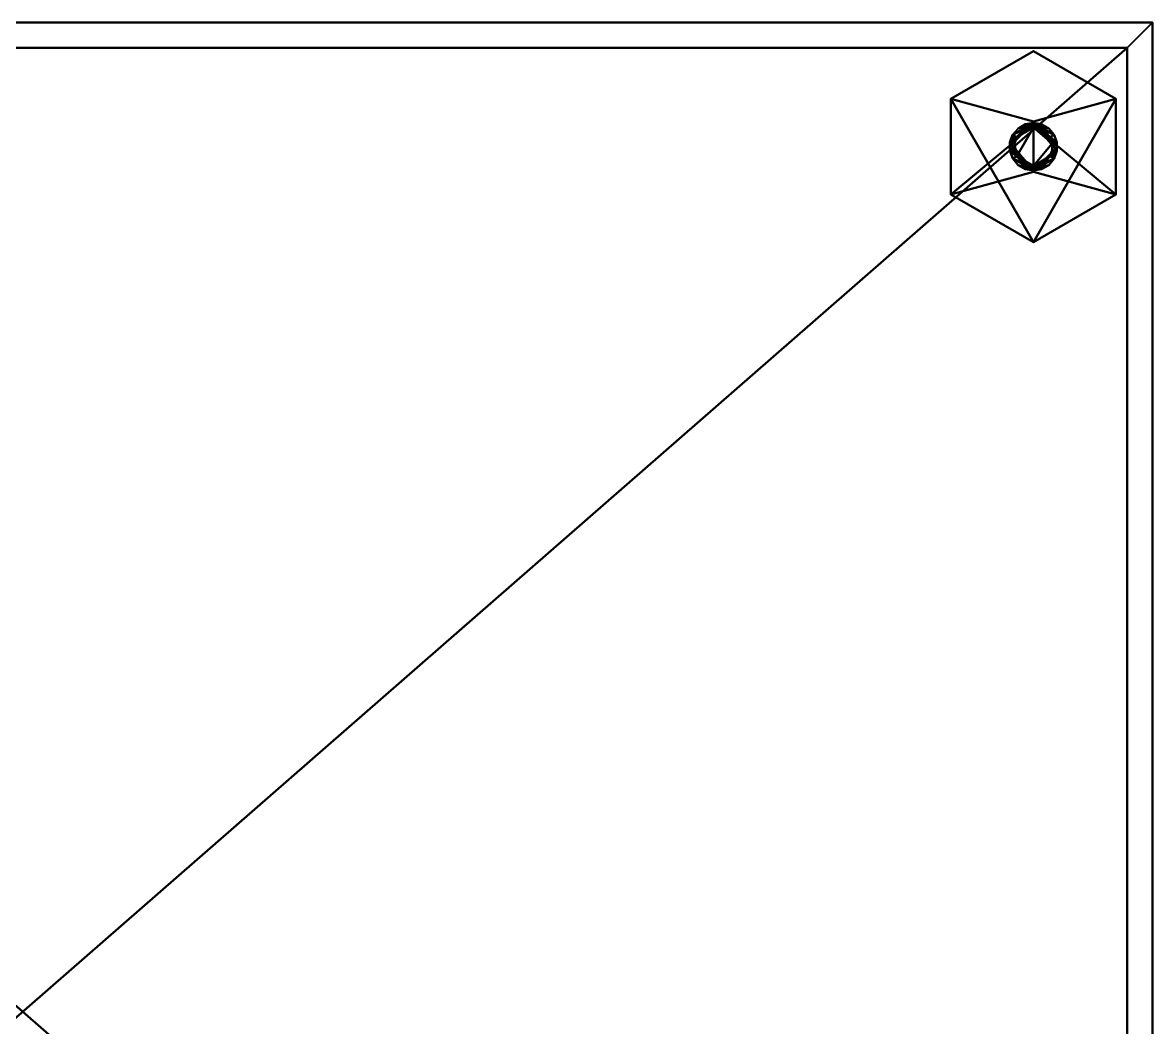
# Model space of a CAD drawing. Header units: millimetres. Extents: x -225 to 2025, y -202 to 200.
# Drawn here: x 900 to 1125, y 0 to 200 of the extents above; entities that cross this region are included whole.
import ezdxf

# ---------------------------------------------------------------- set-up
doc = ezdxf.new("R2010")
doc.units = ezdxf.units.MM
doc.layers.add('I-FURN-PNLS', color=7, linetype='Continuous', lineweight=40)

msp = doc.modelspace()

# ---------------------------------------------------------------- meshes
at = {"layer": 'I-FURN-PNLS', "color": 7, "true_color": 0xf5f5f3}
mesh = msp.add_polyface(dxfattribs=at)
corners = [(675, 200, 1799.81), (675, -185, 1799.81), (690, -185, 1799.81), (690, -180, 1799.81), (680, -180, 1799.81), (680, 195, 1799.81), (1120, 195, 1799.81), (1120, -180, 1799.81), (1110, -180, 1799.81), (1110, -185, 1799.81), (1125, -185, 1799.81), (1125, 200, 1799.81)]
mesh.append_faces([[corners[k] for k in face] for face in [(4, 1, 2, 3)]], dxfattribs={"vtx0": -1, "color": 7})
mesh.append_faces([[corners[k] for k in face] for face in [(0, 5, 6, 11), (11, 6, 7, 10)]], dxfattribs={"vtx0": -1, "vtx2": -1, "color": 7})
mesh.append_faces([[corners[k] for k in face] for face in [(9, 10, 7, 8)]], dxfattribs={"vtx1": -1, "color": 7})
mesh.append_faces([[corners[k] for k in face] for face in [(4, 5, 0, 1)]], dxfattribs={"vtx1": -1, "vtx3": -1, "color": 7})
mesh = msp.add_polyface(dxfattribs=at)
corners = [(675, 200, 15), (1125, 200, 15), (1125, -185, 15), (1110, -185, 15), (1110, -180, 15), (1120, -180, 15), (1120, 195, 15), (680, 195, 15), (680, -180, 15), (690, -180, 15), (690, -185, 15), (675, -185, 15)]
mesh.append_faces([[corners[k] for k in face] for face in [(5, 2, 3, 4)]], dxfattribs={"vtx0": -1, "color": 7})
mesh.append_faces([[corners[k] for k in face] for face in [(2, 5, 6, 1)]], dxfattribs={"vtx0": -1, "vtx2": -1, "color": 7})
mesh.append_faces([[corners[k] for k in face] for face in [(10, 11, 8, 9)]], dxfattribs={"vtx1": -1, "color": 7})
mesh.append_faces([[corners[k] for k in face] for face in [(7, 8, 11, 0), (6, 7, 0, 1)]], dxfattribs={"vtx1": -1, "vtx3": -1, "color": 7})
mesh = msp.add_polyface(dxfattribs=at)
corners = [(675, 200, 1799.81), (1125, 200, 1799.81), (1125, 200, 15), (675, 200, 15)]
mesh.append_faces([[corners[k] for k in face] for face in [(3, 0, 1, 2)]], dxfattribs={"color": 7})
mesh = msp.add_polyface(dxfattribs=at)
corners = [(1120, 195, 1799.81), (680, 195, 1799.81), (680, 195, 15), (1120, 195, 15)]
mesh.append_faces([[corners[k] for k in face] for face in [(3, 0, 1, 2)]], dxfattribs={"color": 7})
mesh = msp.add_polyface(dxfattribs=at)
corners = [(1120, 195, 35), (680, 195, 35), (680, -180, 35), (690, -180, 35), (690, -185, 35), (1110, -185, 35), (1110, -180, 35), (1120, -180, 35)]
mesh.append_faces([[corners[k] for k in face] for face in [(5, 6, 3, 4)]], dxfattribs={"vtx1": -1, "color": 7})
mesh.append_faces([[corners[k] for k in face] for face in [(1, 2, 3, 6)]], dxfattribs={"vtx2": -1, "vtx3": -1, "color": 7})
mesh.append_faces([[corners[k] for k in face] for face in [(6, 7, 0, 1)]], dxfattribs={"vtx3": -1, "color": 7})
mesh = msp.add_polyface(dxfattribs=at)
corners = [(1120, 195, 15), (1120, -180, 15), (1110, -180, 15), (1110, -185, 15), (690, -185, 15), (690, -180, 15), (680, -180, 15), (680, 195, 15)]
mesh.append_faces([[corners[k] for k in face] for face in [(4, 5, 2, 3)]], dxfattribs={"vtx1": -1, "color": 7})
mesh.append_faces([[corners[k] for k in face] for face in [(0, 1, 2, 5)]], dxfattribs={"vtx2": -1, "vtx3": -1, "color": 7})
mesh.append_faces([[corners[k] for k in face] for face in [(5, 6, 7, 0)]], dxfattribs={"vtx3": -1, "color": 7})
mesh = msp.add_polyface(dxfattribs=at)
corners = [(680, 195, 35), (1120, 195, 35), (1120, 195, 15), (680, 195, 15)]
mesh.append_faces([[corners[k] for k in face] for face in [(0, 1, 2, 3)]], dxfattribs={"color": 7})
mesh = msp.add_polyface(dxfattribs=at)
corners = [(1120, 195, 1799.81), (680, 195, 1799.81), (680, -180, 1799.81), (690, -180, 1799.81), (690, -185, 1799.81), (1110, -185, 1799.81), (1110, -180, 1799.81), (1120, -180, 1799.81)]
mesh.append_faces([[corners[k] for k in face] for face in [(5, 6, 3, 4)]], dxfattribs={"vtx1": -1, "color": 7})
mesh.append_faces([[corners[k] for k in face] for face in [(1, 2, 3, 6)]], dxfattribs={"vtx2": -1, "vtx3": -1, "color": 7})
mesh.append_faces([[corners[k] for k in face] for face in [(6, 7, 0, 1)]], dxfattribs={"vtx3": -1, "color": 7})
mesh = msp.add_polyface(dxfattribs=at)
corners = [(1120, 195, 1789.81), (1120, -180, 1789.81), (1110, -180, 1789.81), (1110, -185, 1789.81), (690, -185, 1789.81), (690, -180, 1789.81), (680, -180, 1789.81), (680, 195, 1789.81)]
mesh.append_faces([[corners[k] for k in face] for face in [(4, 5, 2, 3)]], dxfattribs={"vtx1": -1, "color": 7})
mesh.append_faces([[corners[k] for k in face] for face in [(0, 1, 2, 5)]], dxfattribs={"vtx2": -1, "vtx3": -1, "color": 7})
mesh.append_faces([[corners[k] for k in face] for face in [(5, 6, 7, 0)]], dxfattribs={"vtx3": -1, "color": 7})
mesh = msp.add_polyface(dxfattribs=at)
corners = [(680, 195, 1799.81), (1120, 195, 1799.81), (1120, 195, 1789.81), (680, 195, 1789.81)]
mesh.append_faces([[corners[k] for k in face] for face in [(0, 1, 2, 3)]], dxfattribs={"color": 7})
mesh = msp.add_polyface(dxfattribs=at)
corners = [(1120, 195, 1349.81), (680, 195, 1349.81), (680, -180, 1349.81), (690, -180, 1349.81), (690, -185, 1349.81), (1110, -185, 1349.81), (1110, -180, 1349.81), (1120, -180, 1349.81)]
mesh.append_faces([[corners[k] for k in face] for face in [(5, 6, 3, 4)]], dxfattribs={"vtx1": -1, "color": 7})
mesh.append_faces([[corners[k] for k in face] for face in [(1, 2, 3, 6)]], dxfattribs={"vtx2": -1, "vtx3": -1, "color": 7})
mesh.append_faces([[corners[k] for k in face] for face in [(6, 7, 0, 1)]], dxfattribs={"vtx3": -1, "color": 7})
mesh = msp.add_polyface(dxfattribs=at)
corners = [(1120, 195, 1339.81), (1120, -180, 1339.81), (1110, -180, 1339.81), (1110, -185, 1339.81), (690, -185, 1339.81), (690, -180, 1339.81), (680, -180, 1339.81), (680, 195, 1339.81)]
mesh.append_faces([[corners[k] for k in face] for face in [(4, 5, 2, 3)]], dxfattribs={"vtx1": -1, "color": 7})
mesh.append_faces([[corners[k] for k in face] for face in [(0, 1, 2, 5)]], dxfattribs={"vtx2": -1, "vtx3": -1, "color": 7})
mesh.append_faces([[corners[k] for k in face] for face in [(5, 6, 7, 0)]], dxfattribs={"vtx3": -1, "color": 7})
mesh = msp.add_polyface(dxfattribs=at)
corners = [(680, 195, 1349.81), (1120, 195, 1349.81), (1120, 195, 1339.81), (680, 195, 1339.81)]
mesh.append_faces([[corners[k] for k in face] for face in [(0, 1, 2, 3)]], dxfattribs={"color": 7})
mesh = msp.add_polyface(dxfattribs=at)
corners = [(1120, 195, 899.81), (680, 195, 899.81), (680, -180, 899.81), (690, -180, 899.81), (690, -185, 899.81), (1110, -185, 899.81), (1110, -180, 899.81), (1120, -180, 899.81)]
mesh.append_faces([[corners[k] for k in face] for face in [(5, 6, 3, 4)]], dxfattribs={"vtx1": -1, "color": 7})
mesh.append_faces([[corners[k] for k in face] for face in [(1, 2, 3, 6)]], dxfattribs={"vtx2": -1, "vtx3": -1, "color": 7})
mesh.append_faces([[corners[k] for k in face] for face in [(6, 7, 0, 1)]], dxfattribs={"vtx3": -1, "color": 7})
mesh = msp.add_polyface(dxfattribs=at)
corners = [(1120, 195, 889.81), (1120, -180, 889.81), (1110, -180, 889.81), (1110, -185, 889.81), (690, -185, 889.81), (690, -180, 889.81), (680, -180, 889.81), (680, 195, 889.81)]
mesh.append_faces([[corners[k] for k in face] for face in [(4, 5, 2, 3)]], dxfattribs={"vtx1": -1, "color": 7})
mesh.append_faces([[corners[k] for k in face] for face in [(0, 1, 2, 5)]], dxfattribs={"vtx2": -1, "vtx3": -1, "color": 7})
mesh.append_faces([[corners[k] for k in face] for face in [(5, 6, 7, 0)]], dxfattribs={"vtx3": -1, "color": 7})
mesh = msp.add_polyface(dxfattribs=at)
corners = [(680, 195, 899.81), (1120, 195, 899.81), (1120, 195, 889.81), (680, 195, 889.81)]
mesh.append_faces([[corners[k] for k in face] for face in [(0, 1, 2, 3)]], dxfattribs={"color": 7})
mesh = msp.add_polyface(dxfattribs=at)
corners = [(1120, 195, 449.81), (680, 195, 449.81), (680, -180, 449.81), (690, -180, 449.81), (690, -185, 449.81), (1110, -185, 449.81), (1110, -180, 449.81), (1120, -180, 449.81)]
mesh.append_faces([[corners[k] for k in face] for face in [(5, 6, 3, 4)]], dxfattribs={"vtx1": -1, "color": 7})
mesh.append_faces([[corners[k] for k in face] for face in [(1, 2, 3, 6)]], dxfattribs={"vtx2": -1, "vtx3": -1, "color": 7})
mesh.append_faces([[corners[k] for k in face] for face in [(6, 7, 0, 1)]], dxfattribs={"vtx3": -1, "color": 7})
mesh = msp.add_polyface(dxfattribs=at)
corners = [(1120, 195, 439.81), (1120, -180, 439.81), (1110, -180, 439.81), (1110, -185, 439.81), (690, -185, 439.81), (690, -180, 439.81), (680, -180, 439.81), (680, 195, 439.81)]
mesh.append_faces([[corners[k] for k in face] for face in [(4, 5, 2, 3)]], dxfattribs={"vtx1": -1, "color": 7})
mesh.append_faces([[corners[k] for k in face] for face in [(0, 1, 2, 5)]], dxfattribs={"vtx2": -1, "vtx3": -1, "color": 7})
mesh.append_faces([[corners[k] for k in face] for face in [(5, 6, 7, 0)]], dxfattribs={"vtx3": -1, "color": 7})
mesh = msp.add_polyface(dxfattribs=at)
corners = [(680, 195, 449.81), (1120, 195, 449.81), (1120, 195, 439.81), (680, 195, 439.81)]
mesh.append_faces([[corners[k] for k in face] for face in [(0, 1, 2, 3)]], dxfattribs={"color": 7})
at = {"layer": 'I-FURN-PNLS', "color": 250, "true_color": 0x191919}
mesh = msp.add_polyface(dxfattribs=at)
corners = [(1084.84, 184.8), (1084.84, 184.8, 10), (1101.3, 194.3, 10), (1101.3, 194.3)]
mesh.append_faces([[corners[k] for k in face] for face in [(2, 3, 0, 1)]], dxfattribs={"color": 250})
mesh = msp.add_polyface(dxfattribs=at)
corners = [(1117.75, 165.8, 10), (1117.75, 184.8, 10), (1101.3, 194.3, 10), (1084.84, 184.8, 10), (1084.84, 165.8, 10), (1101.3, 156.3, 10), (1101.3, 170.3, 10), (1096.3, 175.3, 10), (1101.3, 180.3, 10), (1106.3, 175.3, 10)]
mesh.append_faces([[corners[k] for k in face] for face in [(7, 4, 6)]], dxfattribs={"vtx0": -1, "vtx1": -1, "color": 250})
mesh.append_faces([[corners[k] for k in face] for face in [(1, 8, 9, 0), (0, 9, 6)]], dxfattribs={"vtx0": -1, "vtx2": -1, "color": 250})
mesh.append_faces([[corners[k] for k in face] for face in [(2, 3, 8, 1), (5, 0, 6, 4)]], dxfattribs={"vtx1": -1, "vtx2": -1, "color": 250})
mesh.append_faces([[corners[k] for k in face] for face in [(7, 8, 3, 4)]], dxfattribs={"vtx1": -1, "vtx3": -1, "color": 250})
mesh = msp.add_polyface(dxfattribs=at)
corners = [(1101.3, 156.3), (1084.84, 165.8), (1084.84, 184.8), (1101.3, 194.3), (1117.75, 184.8), (1117.75, 165.8)]
mesh.append_faces([[corners[k] for k in face] for face in [(2, 0, 1), (0, 4, 5)]], dxfattribs={"vtx0": -1, "color": 250})
mesh.append_faces([[corners[k] for k in face] for face in [(2, 3, 4, 0)]], dxfattribs={"vtx2": -1, "vtx3": -1, "color": 250})
mesh = msp.add_polyface(dxfattribs=at)
corners = [(1101.3, 194.3), (1101.3, 194.3, 10), (1117.75, 184.8, 10), (1117.75, 184.8)]
mesh.append_faces([[corners[k] for k in face] for face in [(1, 2, 3, 0)]], dxfattribs={"color": 250})
at = {"layer": 'I-FURN-PNLS', "color": 7, "true_color": 0xf5f5f3}
mesh = msp.add_polyface(dxfattribs=at)
corners = [(1120, -180, 1799.81), (1120, 195, 1799.81), (1120, 195, 15), (1120, -180, 15)]
mesh.append_faces([[corners[k] for k in face] for face in [(3, 0, 1, 2)]], dxfattribs={"color": 7})
mesh = msp.add_polyface(dxfattribs=at)
corners = [(1120, 195, 35), (1120, -180, 35), (1120, -180, 15), (1120, 195, 15)]
mesh.append_faces([[corners[k] for k in face] for face in [(0, 1, 2, 3)]], dxfattribs={"color": 7})
mesh = msp.add_polyface(dxfattribs=at)
corners = [(1120, 195, 1799.81), (1120, -180, 1799.81), (1120, -180, 1789.81), (1120, 195, 1789.81)]
mesh.append_faces([[corners[k] for k in face] for face in [(0, 1, 2, 3)]], dxfattribs={"color": 7})
mesh = msp.add_polyface(dxfattribs=at)
corners = [(1120, 195, 1349.81), (1120, -180, 1349.81), (1120, -180, 1339.81), (1120, 195, 1339.81)]
mesh.append_faces([[corners[k] for k in face] for face in [(0, 1, 2, 3)]], dxfattribs={"color": 7})
mesh = msp.add_polyface(dxfattribs=at)
corners = [(1120, 195, 899.81), (1120, -180, 899.81), (1120, -180, 889.81), (1120, 195, 889.81)]
mesh.append_faces([[corners[k] for k in face] for face in [(3, 0, 1, 2)]], dxfattribs={"color": 7})
mesh = msp.add_polyface(dxfattribs=at)
corners = [(1120, 195, 449.81), (1120, -180, 449.81), (1120, -180, 439.81), (1120, 195, 439.81)]
mesh.append_faces([[corners[k] for k in face] for face in [(3, 0, 1, 2)]], dxfattribs={"color": 7})
at = {"layer": 'I-FURN-PNLS', "color": 250, "true_color": 0x191919}
mesh = msp.add_polyface(dxfattribs=at)
corners = [(1084.84, 165.8), (1084.84, 165.8, 10), (1084.84, 184.8, 10), (1084.84, 184.8)]
mesh.append_faces([[corners[k] for k in face] for face in [(2, 3, 0, 1)]], dxfattribs={"color": 250})
mesh = msp.add_polyface(dxfattribs=at)
corners = [(1117.75, 184.8), (1117.75, 184.8, 10), (1117.75, 165.8, 10), (1117.75, 165.8)]
mesh.append_faces([[corners[k] for k in face] for face in [(2, 3, 0, 1)]], dxfattribs={"color": 250})
mesh = msp.add_polyface(dxfattribs=at)
corners = [(1101.3, 180.3, 15), (1101.3, 180.3, 13.75), (1101.3, 180.3, 12.5), (1101.3, 180.3, 11.25), (1101.3, 180.3, 10), (1096.3, 175.3, 10), (1101.3, 170.3, 10), (1101.3, 170.3, 11.25), (1101.3, 170.3, 12.5), (1101.3, 170.3, 13.75), (1101.3, 170.3, 15), (1096.3, 175.3, 15)]
mesh.append_faces([[corners[k] for k in face] for face in [(2, 5, 8), (8, 11, 2)]], dxfattribs={"vtx0": -1, "vtx1": -1, "vtx2": -1, "color": 250})
mesh.append_faces([[corners[k] for k in face] for face in [(1, 2, 11, 0)]], dxfattribs={"vtx1": -1, "color": 250})
mesh.append_faces([[corners[k] for k in face] for face in [(3, 4, 5, 2), (9, 10, 11, 8)]], dxfattribs={"vtx2": -1, "color": 250})
mesh.append_faces([[corners[k] for k in face] for face in [(5, 6, 7, 8)]], dxfattribs={"vtx3": -1, "color": 250})
mesh = msp.add_polyface(dxfattribs=at)
corners = [(1101.3, 170.3, 15), (1106.3, 175.3, 15), (1101.3, 180.3, 15), (1096.3, 175.3, 15), (1101.3, 180.06, 15), (1106.06, 175.3, 15), (1101.3, 170.54, 15), (1096.54, 175.3, 15)]
mesh.append_faces([[corners[k] for k in face] for face in [(1, 5, 6, 0), (7, 3, 0, 6)]], dxfattribs={"vtx0": -1, "vtx2": -1, "color": 250})
mesh.append_faces([[corners[k] for k in face] for face in [(7, 4, 2, 3), (1, 2, 4, 5)]], dxfattribs={"vtx1": -1, "vtx3": -1, "color": 250})
mesh = msp.add_polyface(dxfattribs=at)
corners = [(1101.3, 180.06, 34.05), (1101.3, 180.06, 29.29), (1101.3, 180.06, 24.53), (1101.3, 180.06, 19.76), (1101.3, 180.06, 15), (1096.54, 175.3, 15), (1101.3, 170.54, 15), (1101.3, 170.54, 19.76), (1101.3, 170.54, 24.53), (1101.3, 170.54, 29.29), (1101.3, 170.54, 34.05), (1099.67, 170.82, 34.05), (1098.24, 171.65, 34.05), (1097.18, 172.92, 34.05), (1096.61, 174.47, 34.05), (1096.61, 176.12, 34.05), (1097.17, 177.68, 34.05), (1098.24, 178.95, 34.05), (1099.67, 179.77, 34.05)]
mesh.append_faces([[corners[k] for k in face] for face in [(17, 1, 16), (2, 16, 1)]], dxfattribs={"vtx0": -1, "vtx1": -1, "color": 250})
mesh.append_faces([[corners[k] for k in face] for face in [(2, 8, 15), (5, 8, 2)]], dxfattribs={"vtx0": -1, "vtx1": -1, "vtx2": -1, "color": 250})
mesh.append_faces([[corners[k] for k in face] for face in [(1, 17, 18), (9, 12, 13)]], dxfattribs={"vtx0": -1, "vtx2": -1, "color": 250})
mesh.append_faces([[corners[k] for k in face] for face in [(15, 16, 2), (13, 14, 8), (11, 12, 9), (8, 9, 13), (14, 15, 8)]], dxfattribs={"vtx1": -1, "vtx2": -1, "color": 250})
mesh.append_faces([[corners[k] for k in face] for face in [(18, 0, 1), (3, 4, 5, 2), (9, 10, 11)]], dxfattribs={"vtx2": -1, "color": 250})
mesh.append_faces([[corners[k] for k in face] for face in [(5, 6, 7, 8)]], dxfattribs={"vtx3": -1, "color": 250})
mesh = msp.add_polyface(dxfattribs=at)
corners = [(1101.3, 179.11, 35), (1101.3, 179.35, 34.76), (1101.3, 179.59, 34.53), (1101.3, 179.82, 34.29), (1101.3, 180.06, 34.05), (1099.67, 179.77, 34.05), (1098.24, 178.95, 34.05), (1097.17, 177.68, 34.05), (1096.61, 176.12, 34.05), (1096.61, 174.47, 34.05), (1097.18, 172.92, 34.05), (1098.24, 171.65, 34.05), (1099.67, 170.82, 34.05), (1101.3, 170.54, 34.05), (1101.3, 170.77, 34.29), (1101.3, 171.01, 34.53), (1101.3, 171.25, 34.76), (1101.3, 171.48, 35), (1099.99, 171.71, 35), (1098.85, 172.38, 35), (1097.99, 173.39, 35), (1097.54, 174.64, 35), (1097.54, 175.96, 35), (1097.99, 177.21, 35), (1098.85, 178.22, 35), (1099.99, 178.88, 35)]
mesh.append_faces([[corners[k] for k in face] for face in [(14, 12, 13)]], dxfattribs={"vtx0": -1, "color": 250})
mesh.append_faces([[corners[k] for k in face] for face in [(2, 24, 1), (7, 2, 6), (6, 3, 5), (19, 16, 18), (11, 15, 10), (15, 11, 14)]], dxfattribs={"vtx0": -1, "vtx1": -1, "color": 250})
mesh.append_faces([[corners[k] for k in face] for face in [(7, 23, 2), (10, 15, 20)]], dxfattribs={"vtx0": -1, "vtx1": -1, "vtx2": -1, "color": 250})
mesh.append_faces([[corners[k] for k in face] for face in [(8, 21, 22), (19, 15, 16), (20, 9, 10)]], dxfattribs={"vtx0": -1, "vtx2": -1, "color": 250})
mesh.append_faces([[corners[k] for k in face] for face in [(24, 25, 1), (23, 24, 2), (22, 23, 7), (2, 3, 6), (7, 8, 22), (19, 20, 15), (20, 21, 9), (11, 12, 14), (8, 9, 21)]], dxfattribs={"vtx1": -1, "vtx2": -1, "color": 250})
mesh.append_faces([[corners[k] for k in face] for face in [(25, 0, 1), (3, 4, 5), (16, 17, 18)]], dxfattribs={"vtx2": -1, "color": 250})
mesh = msp.add_polyface(dxfattribs=at)
corners = [(1101.3, 170.3, 10), (1106.3, 175.3, 10), (1101.3, 180.3, 10), (1101.3, 180.3, 11.25), (1101.3, 180.3, 12.5), (1101.3, 180.3, 13.75), (1101.3, 180.3, 15), (1106.3, 175.3, 15), (1101.3, 170.3, 15), (1101.3, 170.3, 13.75), (1101.3, 170.3, 12.5), (1101.3, 170.3, 11.25)]
mesh.append_faces([[corners[k] for k in face] for face in [(1, 10, 11, 0), (7, 4, 5, 6)]], dxfattribs={"vtx0": -1, "color": 250})
mesh.append_faces([[corners[k] for k in face] for face in [(7, 10, 4), (1, 4, 10)]], dxfattribs={"vtx0": -1, "vtx1": -1, "vtx2": -1, "color": 250})
mesh.append_faces([[corners[k] for k in face] for face in [(7, 8, 9, 10), (1, 2, 3, 4)]], dxfattribs={"vtx3": -1, "color": 250})
mesh = msp.add_polyface(dxfattribs=at)
corners = [(1101.3, 170.54, 15), (1106.06, 175.3, 15), (1101.3, 180.06, 15), (1101.3, 180.06, 19.76), (1101.3, 180.06, 24.53), (1101.3, 180.06, 29.29), (1101.3, 180.06, 34.05), (1102.93, 179.77, 34.05), (1104.36, 178.95, 34.05), (1105.42, 177.68, 34.05), (1105.99, 176.13, 34.05), (1105.99, 174.47, 34.05), (1105.42, 172.92, 34.05), (1104.36, 171.65, 34.05), (1102.93, 170.82, 34.05), (1101.3, 170.54, 34.05), (1101.3, 170.54, 29.29), (1101.3, 170.54, 24.53), (1101.3, 170.54, 19.76)]
mesh.append_faces([[corners[k] for k in face] for face in [(16, 14, 15), (1, 17, 18, 0)]], dxfattribs={"vtx0": -1, "color": 250})
mesh.append_faces([[corners[k] for k in face] for face in [(5, 9, 4)]], dxfattribs={"vtx0": -1, "vtx1": -1, "color": 250})
mesh.append_faces([[corners[k] for k in face] for face in [(11, 17, 4), (17, 1, 4)]], dxfattribs={"vtx0": -1, "vtx1": -1, "vtx2": -1, "color": 250})
mesh.append_faces([[corners[k] for k in face] for face in [(12, 16, 17), (5, 8, 9)]], dxfattribs={"vtx0": -1, "vtx2": -1, "color": 250})
mesh.append_faces([[corners[k] for k in face] for face in [(6, 7, 5)]], dxfattribs={"vtx1": -1, "color": 250})
mesh.append_faces([[corners[k] for k in face] for face in [(13, 14, 16), (12, 13, 16), (11, 12, 17), (9, 10, 4), (7, 8, 5), (10, 11, 4)]], dxfattribs={"vtx1": -1, "vtx2": -1, "color": 250})
mesh.append_faces([[corners[k] for k in face] for face in [(1, 2, 3, 4)]], dxfattribs={"vtx3": -1, "color": 250})
mesh = msp.add_polyface(dxfattribs=at)
corners = [(1101.3, 170.54, 34.05), (1102.93, 170.82, 34.05), (1104.36, 171.65, 34.05), (1105.42, 172.92, 34.05), (1105.99, 174.47, 34.05), (1105.99, 176.13, 34.05), (1105.42, 177.68, 34.05), (1104.36, 178.95, 34.05), (1102.93, 179.77, 34.05), (1101.3, 180.06, 34.05), (1101.3, 179.82, 34.29), (1101.3, 179.59, 34.53), (1101.3, 179.35, 34.76), (1101.3, 179.11, 35), (1102.61, 178.88, 35), (1103.75, 178.22, 35), (1104.6, 177.21, 35), (1105.06, 175.96, 35), (1105.06, 174.64, 35), (1104.6, 173.39, 35), (1103.75, 172.37, 35), (1102.6, 171.71, 35), (1101.3, 171.48, 35), (1101.3, 171.25, 34.76), (1101.3, 171.01, 34.53), (1101.3, 170.77, 34.29)]
mesh.append_faces([[corners[k] for k in face] for face in [(23, 21, 22), (1, 25, 0), (10, 8, 9)]], dxfattribs={"vtx0": -1, "color": 250})
mesh.append_faces([[corners[k] for k in face] for face in [(24, 20, 23), (2, 25, 1), (15, 12, 14), (7, 11, 6), (11, 7, 10)]], dxfattribs={"vtx0": -1, "vtx1": -1, "color": 250})
mesh.append_faces([[corners[k] for k in face] for face in [(19, 24, 3), (6, 11, 16)]], dxfattribs={"vtx0": -1, "vtx1": -1, "vtx2": -1, "color": 250})
mesh.append_faces([[corners[k] for k in face] for face in [(2, 24, 25), (24, 2, 3), (4, 17, 18), (15, 11, 12), (16, 5, 6)]], dxfattribs={"vtx0": -1, "vtx2": -1, "color": 250})
mesh.append_faces([[corners[k] for k in face] for face in [(20, 21, 23), (19, 20, 24), (18, 19, 3), (3, 4, 18), (15, 16, 11), (16, 17, 5), (7, 8, 10), (4, 5, 17)]], dxfattribs={"vtx1": -1, "vtx2": -1, "color": 250})
mesh.append_faces([[corners[k] for k in face] for face in [(12, 13, 14)]], dxfattribs={"vtx2": -1, "color": 250})
mesh = msp.add_polyface(dxfattribs=at)
corners = [(1101.3, 171.48, 35), (1102.6, 171.71, 35), (1103.75, 172.37, 35), (1104.6, 173.39, 35), (1105.06, 174.64, 35), (1105.06, 175.96, 35), (1104.6, 177.21, 35), (1103.75, 178.22, 35), (1102.61, 178.88, 35), (1101.3, 179.11, 35), (1099.99, 178.88, 35), (1098.85, 178.22, 35), (1097.99, 177.21, 35), (1097.54, 175.96, 35), (1097.54, 174.64, 35), (1097.99, 173.39, 35), (1098.85, 172.38, 35), (1099.99, 171.71, 35)]
mesh.append_faces([[corners[k] for k in face] for face in [(5, 9, 15, 0)]], dxfattribs={"vtx0": -1, "vtx1": -1, "vtx2": -1, "vtx3": -1, "color": 250})
mesh.append_faces([[corners[k] for k in face] for face in [(9, 12, 13, 15)]], dxfattribs={"vtx0": -1, "vtx2": -1, "vtx3": -1, "color": 250})
mesh.append_faces([[corners[k] for k in face] for face in [(0, 3, 4, 5)]], dxfattribs={"vtx0": -1, "vtx3": -1, "color": 250})
mesh.append_faces([[corners[k] for k in face] for face in [(14, 15, 13)]], dxfattribs={"vtx1": -1, "color": 250})
mesh.append_faces([[corners[k] for k in face] for face in [(7, 8, 9), (1, 2, 3, 0), (16, 17, 0, 15)]], dxfattribs={"vtx2": -1, "color": 250})
mesh.append_faces([[corners[k] for k in face] for face in [(5, 6, 7, 9)]], dxfattribs={"vtx2": -1, "vtx3": -1, "color": 250})
mesh.append_faces([[corners[k] for k in face] for face in [(9, 10, 11, 12)]], dxfattribs={"vtx3": -1, "color": 250})
mesh = msp.add_polyface(dxfattribs=at)
corners = [(1101.3, 156.3), (1101.3, 156.3, 10), (1084.84, 165.8, 10), (1084.84, 165.8)]
mesh.append_faces([[corners[k] for k in face] for face in [(2, 3, 0, 1)]], dxfattribs={"color": 250})
mesh = msp.add_polyface(dxfattribs=at)
corners = [(1117.75, 165.8), (1117.75, 165.8, 10), (1101.3, 156.3, 10), (1101.3, 156.3)]
mesh.append_faces([[corners[k] for k in face] for face in [(2, 3, 0, 1)]], dxfattribs={"color": 250})

doc.saveas('drawing.dxf')
